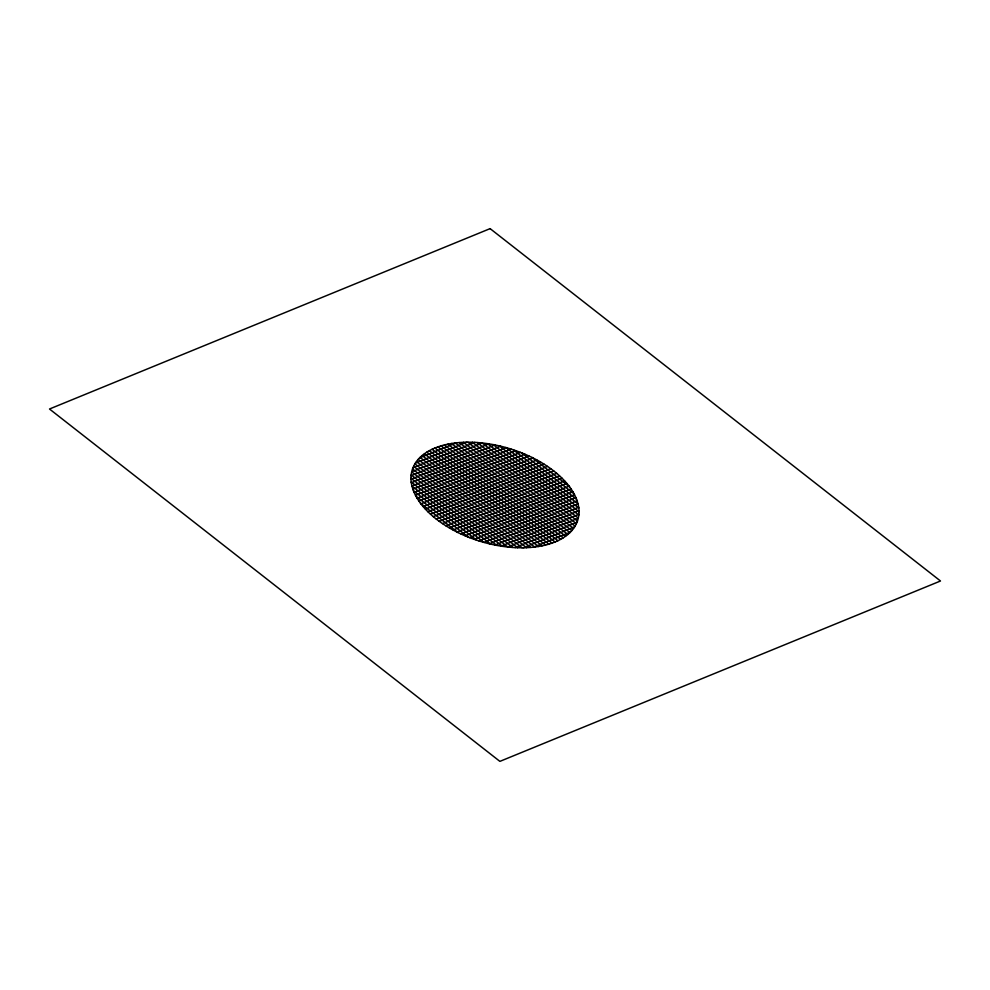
<?xml version="1.0" encoding="UTF-8"?>
<svg xmlns="http://www.w3.org/2000/svg" width="990" height="990" viewBox="0 0 990 990"><rect width="100%" height="100%" fill="white"/><g stroke="black" fill="none" stroke-linecap="round" stroke-linejoin="round"><path stroke-width="1.49" d="M419.611 457.875L456.291 442.852M415.342 463.196L466.562 442.233M413.003 467.738L474.903 442.394M411.098 475.67L488.825 443.854M411.011 479.284L494.913 444.931M411.32 482.736L500.606 446.181M412.904 489.246L511.038 449.076M414.092 492.339L515.852 450.685M415.515 495.334L520.443 452.381M417.137 498.255L524.824 454.163M418.943 501.089L529.019 456.031M420.948 503.848L533.028 457.962M423.101 506.546L536.865 459.966M425.428 509.169L540.552 462.033M427.903 511.731L544.079 464.174M430.539 514.231L547.445 466.377M433.323 516.669L550.675 468.629M436.256 519.057L553.744 470.943M439.325 521.371L556.677 473.331M442.555 523.623L559.461 475.769M445.921 525.826L562.097 478.269M449.448 527.967L564.572 480.831M453.135 530.034L566.899 483.454M456.972 532.038L569.052 486.152M460.981 533.969L571.057 488.911M465.176 535.837L572.864 491.745M469.557 537.62L574.485 494.666M474.148 539.315L575.908 497.661M478.962 540.924L577.096 500.754M489.394 543.819L578.68 507.264M495.087 545.069L578.989 510.716M501.175 546.146L578.903 514.33M515.097 547.606L576.997 522.262M523.438 547.767L574.658 526.804M533.709 547.148L570.389 532.125M532.063 457.479L569.559 486.82M521.693 452.875L574.052 493.837M513.303 449.807L576.576 499.307M499.344 445.884L578.779 508.043M493.243 444.609L579.014 511.719M487.55 443.668L578.816 515.072M477.155 442.53L577.467 521.012M472.366 442.282L576.378 523.661M467.812 442.221L575.066 526.136M463.456 442.32L573.532 528.437M459.311 442.567L571.812 530.591M455.338 442.963L569.906 532.608M451.539 443.495L567.827 534.476M447.913 444.151L565.587 536.221M444.436 444.943L563.186 537.842M441.119 445.846L560.625 539.34M437.964 446.874L557.914 540.726M434.944 448.012L555.056 541.988M432.086 449.274L552.036 543.126M429.375 450.66L548.881 544.154M426.814 452.158L545.564 545.057M424.413 453.779L542.087 545.849M422.173 455.524L538.461 546.505M420.094 457.392L534.662 547.037M418.188 459.41L530.689 547.433M416.468 461.563L526.544 547.68M414.934 463.864L522.188 547.779M413.622 466.339L517.634 547.718M412.533 468.988L512.845 547.47M411.184 474.928L502.45 546.332M410.986 478.281L496.757 545.391M411.221 481.957L490.656 544.116M413.424 490.693L476.697 540.193M415.949 496.163L468.307 537.125M420.441 503.18L457.937 532.521M490.112 228.628L49.5 409.006L499.888 761.372L940.5 580.994L490.112 228.628M482.204 442.988L411.704 471.846L507.796 547.012L578.296 518.154L482.204 442.988M505.964 447.567L411.976 486.053L484.036 542.433L578.024 503.947L505.964 447.567M439.176 521.26A86.489 48.609 16.7 0 0 577.281 521.52A86.489 48.609 16.7 0 0 468.542 442.221A86.489 48.609 16.7 0 0 439.176 521.26"/></g></svg>
